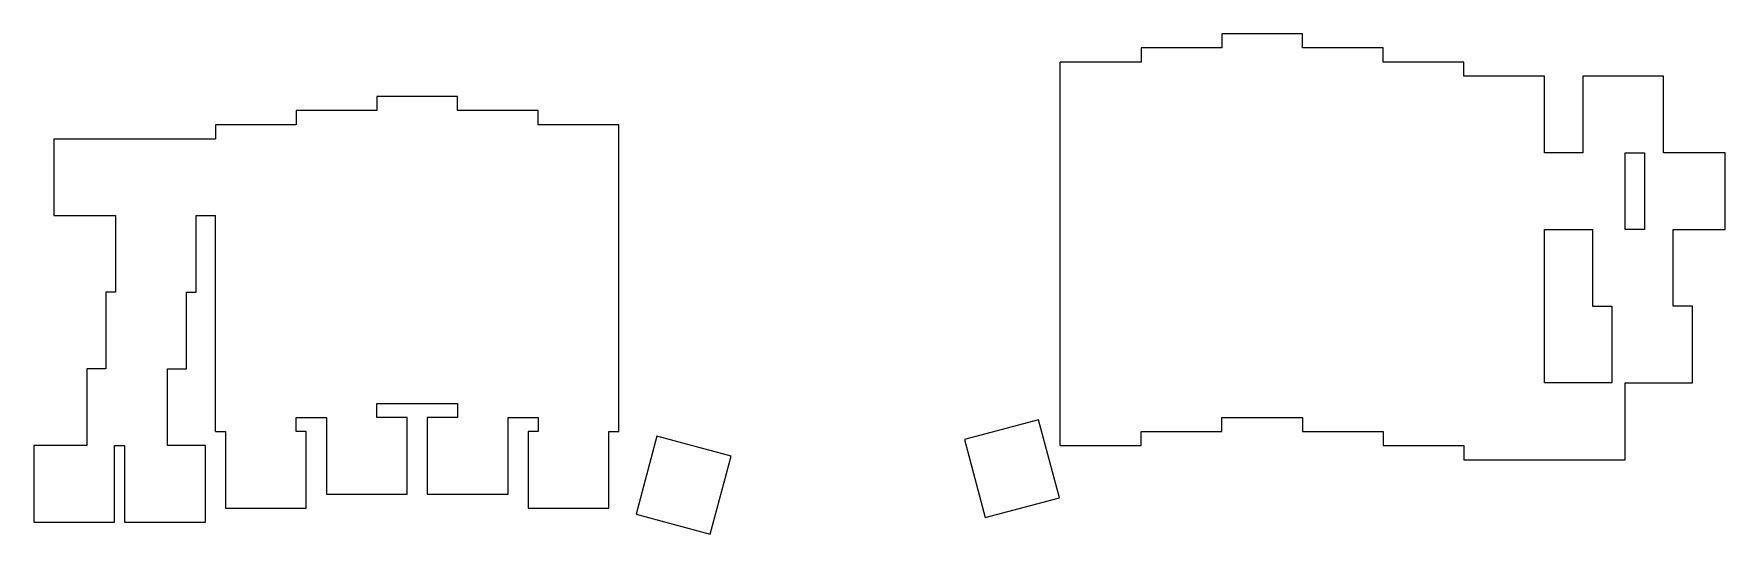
# Model space of a CAD drawing. Header units: millimetres. Extents: x -15 to 405, y -32 to 93.
import ezdxf

# ---------------------------------------------------------------- set-up
doc = ezdxf.new("R2010")
doc.units = ezdxf.units.MM

msp = doc.modelspace()

# ---------------------------------------------------------------- linework, layer by layer
at = {"linetype": 'CONTINUOUS'}
for p, q in [((300.12, 92.72), (280.07, 92.72)), ((280.07, 92.72), (280.07, 89.22)), ((300.12, 89.22), (300.12, 92.72)), ((280.07, 89.22), (260.02, 89.22)), ((260.02, 89.22), (260.02, 85.72)), ((320.18, 89.22), (300.12, 89.22)), ((320.18, 85.72), (320.18, 89.22)), ((239.97, -9.53), (239.97, 85.72)), ((260.02, 85.72), (239.97, 85.72)), ((340.23, 85.72), (320.18, 85.72)), ((340.23, 82.22), (340.23, 85.72)), ((360.27, 82.22), (340.23, 82.22)), ((360.27, 63.17), (360.27, 82.22)), ((389.85, 82.22), (369.8, 82.22)), ((369.8, 82.22), (369.8, 63.17)), ((389.85, 63.17), (389.85, 82.22)), ((90.22, 77.17), (70.17, 77.17)), ((70.17, 77.17), (70.17, 73.67)), ((90.22, 73.67), (90.22, 77.17)), ((70.17, 73.67), (50.12, 73.67)), ((50.12, 73.67), (50.12, 70.17)), ((110.28, 73.67), (90.22, 73.67)), ((110.28, 70.17), (110.28, 73.67)), ((50.12, 70.17), (30.07, 70.17)), ((30.07, 70.17), (30.07, 66.67)), ((130.32, 70.17), (110.28, 70.17)), ((130.32, -6.03), (130.32, 70.17)), ((-10.03, 66.67), (30.07, 66.67)), ((-10.03, 66.67), (-10.03, 47.62)), ((369.8, 63.17), (360.27, 63.17)), ((380.32, 44.12), (380.32, 63.17)), ((380.32, 63.17), (385.09, 63.17)), ((385.09, 63.17), (385.09, 44.12)), ((405.14, 63.17), (389.85, 63.17)), ((405.14, 44.12), (405.14, 63.17)), ((-10.03, 47.62), (5.26, 47.62)), ((5.26, 47.62), (5.26, 28.57)), ((25.31, 28.57), (25.31, 47.62)), ((25.31, 47.62), (30.07, 47.62)), ((30.07, -6.03), (30.07, 47.62)), ((360.27, 6.03), (360.27, 44.12)), ((360.27, 44.12), (372.18, 44.12)), ((372.18, 44.12), (372.18, 25.07)), ((385.09, 44.12), (380.32, 44.12)), ((392.23, 25.07), (392.23, 44.12)), ((392.23, 44.12), (405.14, 44.12)), ((5.26, 28.57), (2.88, 28.57)), ((2.88, 28.57), (2.88, 9.53)), ((22.93, 9.53), (22.93, 28.57)), ((22.93, 28.57), (25.31, 28.57)), ((372.18, 25.07), (376.94, 25.07)), ((376.94, 25.07), (376.94, 6.03)), ((396.99, 25.07), (392.23, 25.07)), ((396.99, 6.03), (396.99, 25.07)), ((2.88, 9.53), (-1.88, 9.53)), ((-1.88, 9.53), (-1.88, -9.53)), ((18.17, -9.53), (18.17, 9.53)), ((18.17, 9.53), (22.93, 9.53)), ((376.94, 6.03), (360.27, 6.03)), ((380.32, -13.03), (380.32, 6.03)), ((380.32, 6.03), (396.99, 6.03)), ((70.17, -2.52), (70.17, 0.97)), ((70.17, 0.97), (90.22, 0.97)), ((90.22, 0.97), (90.22, -2.52)), ((50.12, -6.03), (50.12, -2.52)), ((50.12, -2.52), (57.64, -2.52)), ((57.64, -2.52), (57.64, -21.57)), ((77.69, -2.52), (70.17, -2.52)), ((77.69, -21.57), (77.69, -2.52)), ((90.22, -2.52), (82.71, -2.52)), ((82.71, -2.52), (82.71, -21.57)), ((102.76, -2.52), (110.28, -2.52)), ((102.76, -21.57), (102.76, -2.52)), ((110.28, -2.52), (110.28, -6.03)), ((234.55, -3.09), (216.15, -8.02)), ((239.74, -22.46), (234.55, -3.09)), ((280.07, -6.03), (280.07, -2.52)), ((280.07, -2.52), (300.12, -2.52)), ((300.12, -2.52), (300.12, -6.03)), ((30.07, -6.03), (32.58, -6.03)), ((32.58, -6.03), (32.58, -25.07)), ((52.63, -6.03), (50.12, -6.03)), ((52.63, -25.07), (52.63, -6.03)), ((110.28, -6.03), (107.77, -6.03)), ((107.77, -6.03), (107.77, -25.07)), ((127.82, -6.03), (130.32, -6.03)), ((127.82, -25.07), (127.82, -6.03)), ((139.76, -7.21), (134.57, -26.58)), ((158.16, -12.14), (139.76, -7.21)), ((216.15, -8.02), (221.34, -27.39)), ((260.02, -9.53), (260.02, -6.03)), ((260.02, -6.03), (280.07, -6.03)), ((300.12, -6.03), (320.18, -6.03)), ((320.18, -6.03), (320.18, -9.53)), ((-1.88, -9.53), (-15.04, -9.53)), ((-15.04, -9.53), (-15.04, -28.57)), ((5.01, -9.53), (7.52, -9.53)), ((5.01, -28.57), (5.01, -9.53)), ((7.52, -9.53), (7.52, -28.57)), ((27.57, -9.53), (18.17, -9.53)), ((27.57, -28.57), (27.57, -9.53)), ((152.97, -31.51), (158.16, -12.14)), ((239.97, -9.53), (260.02, -9.53)), ((320.18, -9.53), (340.23, -9.53)), ((340.23, -9.53), (340.23, -13.03)), ((340.23, -13.03), (380.32, -13.03)), ((32.58, -25.07), (52.63, -25.07)), ((57.64, -21.57), (77.69, -21.57)), ((82.71, -21.57), (102.76, -21.57)), ((107.77, -25.07), (127.82, -25.07)), ((221.34, -27.39), (239.74, -22.46)), ((-15.04, -28.57), (5.01, -28.57)), ((7.52, -28.57), (27.57, -28.57)), ((134.57, -26.58), (152.97, -31.51))]:
    msp.add_line(p, q, dxfattribs=at)

doc.saveas('drawing.dxf')
